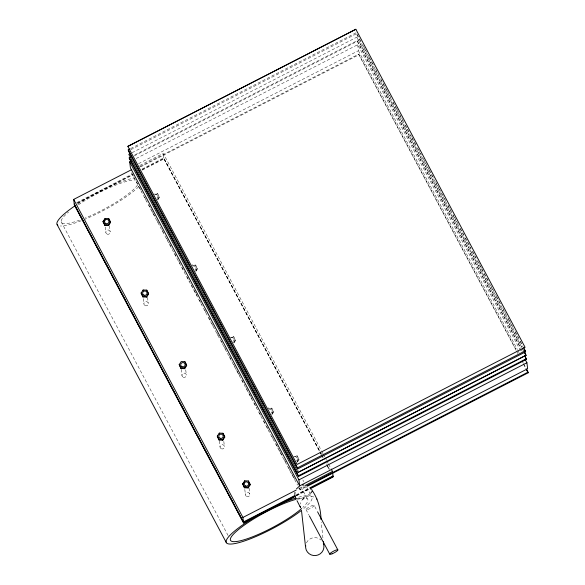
<?xml version="1.0" encoding="UTF-8"?>
<svg xmlns="http://www.w3.org/2000/svg" width="585" height="585" viewBox="0 0 585 585"><rect width="100%" height="100%" fill="white"/><g stroke="black" fill="none" stroke-linecap="round" stroke-linejoin="round"><path stroke-width="0.44" stroke-dasharray="2.92 2.19" d="M300.215 504.043L300.763 502.669M157.299 199.697L159.274 196.655L157.584 193.474L154.652 193.364M157.884 199.69L159.369 197.408L159.274 196.655M195.375 271.25L197.35 268.215L195.661 265.034L191.99 264.895M195.96 271.243L197.445 268.968L197.35 268.215M233.452 342.81L235.426 339.775L233.737 336.594L230.804 336.477M234.037 342.803L235.514 340.529L235.426 339.775M271.528 414.37L273.502 411.335L271.813 408.154L268.142 408.008M272.113 414.363L273.59 412.081L273.502 411.335M296.909 462.077L298.884 459.042L297.195 455.861L294.262 455.744M297.494 462.07L298.979 459.788L298.884 459.042M303.747 498.266L301.399 500.914L305.158 497.374L308.478 496.351M130.704 148.546L356.258 32.68L356.389 33.806L523.041 347.015M130.835 149.672L356.389 33.806M132.064 152.714L356.791 37.191L521.732 347.176M134.901 154.849L357.208 40.643L520.862 348.221M134.17 155.939L357.289 41.323L357.208 40.643M136.195 158.491L357.691 44.709L520.913 351.475M138.535 163.676L358.408 50.719L357.691 44.709M139.859 165.423L163.266 153.402L321.348 450.509M139.749 166.637L358.81 54.105L516.467 350.408M140.641 166.9L358.89 54.778L358.81 54.105M76.657 202.681L132.334 174.081M142.016 169.102L163.8 157.913L319.746 450.991M77.527 202.827L132.4 174.644M142.082 169.665L163.866 158.476L321.099 453.975M77.586 203.28L133.256 174.681M142.133 170.118L163.924 158.93L163.266 153.402M298.599 488.855L303.439 486.369M305.809 487.02L300.127 489.937L300.046 489.265L305.728 486.347M295.908 495.02L308.814 488.387M295.973 495.583L308.887 488.95M296.836 495.619L308.938 489.404M154.009 194.088L157.672 194.227L159.369 197.408M192.085 265.641L195.748 265.787L197.445 268.968M230.161 337.201L233.824 337.348L235.514 340.529M268.23 408.761L271.901 408.908L273.59 412.081M293.619 456.468L297.282 456.607L298.979 459.788M312.119 496.468L313.809 497.023M357.113 34.288L361.398 42.339M363.109 45.564L364.828 48.782M365.252 49.586L366.539 51.999M368.25 55.224L369.106 56.833M369.537 57.637L373.822 65.688M375.533 68.913L378.963 75.355M380.674 78.573L386.67 89.841M387.102 90.653L391.387 98.704M393.098 101.922L394.816 105.146M395.241 105.951L396.528 108.364M396.959 109.168L399.094 113.198M399.526 114.002L403.811 122.053M405.522 125.27L407.24 128.495M407.665 129.3L408.952 131.713M410.663 134.938L411.518 136.546M411.95 137.351L416.235 145.402M417.946 148.619L421.375 155.062M423.087 158.286L429.09 169.555M429.514 170.359L433.799 178.41M435.511 181.635L437.229 184.853M437.653 185.657L438.94 188.077M439.372 188.882L441.514 192.904M441.938 193.708L446.223 201.767M447.934 204.984L449.653 208.202M450.077 209.013L451.364 211.426M453.075 214.644L453.938 216.253M454.362 217.064L458.647 225.115M460.358 228.333L463.788 234.775M465.499 237.993L471.071 248.464M472.782 251.682L476.212 258.124M477.923 261.349L479.641 264.566M480.066 265.371L481.353 267.784M481.784 268.595L483.927 272.617M484.351 273.422L488.636 281.473M490.347 284.698L492.065 287.915M492.49 288.719L493.777 291.14M495.488 294.357L496.351 295.966M496.775 296.77L501.06 304.822M502.771 308.046L506.2 314.489M507.912 317.706L508.774 319.315M509.199 320.119L513.484 328.178M515.195 331.395L518.624 337.837M520.336 341.055L522.054 344.28M522.164 347.98L523.451 350.4M521.74 347.256L356.791 37.191M522.171 348.06L523.458 350.473M357.289 41.323L520.511 348.09M520.942 348.894L522.229 351.314M358.408 50.719L517.352 349.435M517.776 350.239L519.063 352.66M522.039 360.872L523.319 363.285M523.75 364.089L525.893 368.119M358.89 54.778L516.116 350.276M516.548 351.08L517.835 353.494M523.399 363.965L525.973 368.791M321.779 451.313L323.059 453.726M323.49 454.538L324.777 456.951M325.202 457.755L326.488 460.168M326.92 460.973L328.2 463.393M328.631 464.197L330.774 468.219M320.17 451.796L321.457 454.216M321.889 455.02L323.169 457.433M326.598 463.876L329.596 469.514M327.095 465.243L329.238 469.272M163.924 158.93L319.439 451.203M319.863 452.008L321.15 454.421M321.575 455.225L322.861 457.645M327.578 466.501L329.289 469.718M302.869 480.014L303.725 481.63M306.723 487.261L311.863 496.928M314.152 505.367A4.592 0.885 -28 0 1 308.427 509.279A4.592 0.885 -28 0 1 307.725 507.912A4.592 0.885 -28 0 1 314.152 505.367L317.136 510.997M301.056 487.02L307.907 499.904M132.108 173.635L134.682 178.469M136.393 181.694L138.959 186.52M139.391 187.324L141.965 192.158M144.532 196.991L147.106 201.818M148.817 205.042L151.383 209.869M151.815 210.673L153.102 213.094M153.526 213.898L154.813 216.311M156.955 220.34L159.529 225.166M162.096 230L163.807 233.218M166.381 238.051L167.668 240.464M169.379 243.689L171.953 248.523M174.52 253.349L177.094 258.182M178.805 261.4L180.092 263.82M181.803 267.038L184.377 271.871M186.944 276.698L189.518 281.531M191.229 284.749L193.803 289.582M194.227 290.387L195.514 292.8M195.938 293.611L197.225 296.025M199.368 300.046L201.942 304.88M204.509 309.714L206.227 312.931M208.794 317.765L210.081 320.178M211.792 323.403L214.366 328.229M216.933 333.062L219.507 337.896M221.218 341.113L222.505 343.527M224.216 346.751L226.79 351.578M229.357 356.411L231.931 361.245M233.642 364.462L236.216 369.296M236.64 370.1L237.927 372.513M238.358 373.318L239.638 375.738M241.78 379.76L244.355 384.594M246.066 387.811L248.64 392.645M249.064 393.449L250.351 395.862M250.782 396.667L252.493 399.891M254.204 403.109L256.778 407.942M259.345 412.776L261.064 415.993M263.63 420.827L264.917 423.24M266.628 426.458L269.202 431.291M271.769 436.125L274.343 440.951M276.054 444.176L278.628 449.009M279.052 449.814L280.339 452.227M280.771 453.031L282.05 455.444M284.193 459.474L286.767 464.307M288.478 467.525L291.052 472.358M291.476 473.163L292.763 475.576M293.195 476.38L294.906 479.605M299.191 487.656L300.046 489.265M131.332 172.707L297.56 485.111M299.271 488.329L300.127 489.937M306.028 509.608L308.99 515.18M61.118 221.708L228.201 535.728M322.92 537.908L321.26 522.156M297.195 455.861L297.282 456.607M297.414 458.698L297.933 463.086M271.813 408.154L271.901 408.908M272.032 410.992L272.551 415.379M233.737 336.594L233.824 337.348M233.956 339.432L234.475 343.819M249.078 488.183L249.817 494.325M244.801 489.455L245.429 494.72M223.806 441.353L224.428 446.618M219.309 440.871L220.04 447.013M195.661 265.034L195.748 265.787M195.88 267.879L196.399 272.259M185.73 369.793L186.352 375.058M181.233 369.31L181.964 375.453M157.584 193.474L157.672 194.227M157.804 196.319L158.33 200.699M147.544 297.355L148.283 303.498M143.266 298.628L143.888 303.893M109.475 225.795L110.207 231.938M105.19 227.068L105.819 232.333M309.904 493.798A9.177 2.896 -25.8 0 1 300.544 498.471M296.515 495.795A9.177 2.896 -25.8 0 1 310.876 489.411M306.438 542.873A9.177 8.98 -6.8 0 1 321.106 540.087M298.518 470.208A2.201 2.157 -6.8 0 1 298.387 470.486M294.643 456.819A2.201 2.157 -6.8 0 1 296.5 460.644M269.107 409.156A2.201 2.157 -6.8 0 1 271.243 412.842M231.031 337.603A2.201 2.157 -6.8 0 1 232.91 341.464M193.108 265.992A2.201 2.157 -6.8 0 1 194.966 269.817M155.032 194.439A2.201 2.157 -6.8 0 1 157.014 198.161M138.66 186.717A48.489 9.345 -28 0 1 85.169 219.156M81.198 220.757A48.489 9.345 -28 0 1 60.343 225.986M77.578 204.099A48.489 9.345 -28 0 1 134.616 177.964M298.708 497.184A48.489 9.345 -28 0 1 303.271 508.928M137.482 185.094A43.721 8.424 -28 0 1 85.169 218.044M79.575 220.179A43.721 8.424 -28 0 1 68.525 212.114M78.441 204.757A43.721 8.424 -28 0 1 135.574 179.968M301.004 498.252A43.721 8.424 -28 0 1 302.84 507.436M246.614 496.446A2.201 2.157 -6.8 0 0 249.817 494.398A2.201 2.157 -6.8 0 0 246.424 492.716A2.201 2.157 -6.8 0 0 246.614 496.446M221.232 448.739A2.201 2.157 -6.8 0 0 224.435 446.691A2.201 2.157 -6.8 0 0 221.042 445.009A2.201 2.157 -6.8 0 0 221.232 448.739M183.156 377.179A2.201 2.157 -6.8 0 0 186.359 375.131A2.201 2.157 -6.8 0 0 182.966 373.449A2.201 2.157 -6.8 0 0 183.156 377.179M145.08 305.619A2.201 2.157 -6.8 0 0 148.283 303.571A2.201 2.157 -6.8 0 0 144.89 301.889A2.201 2.157 -6.8 0 0 145.08 305.619M107.011 234.058A2.201 2.157 -6.8 0 0 110.207 232.018A2.201 2.157 -6.8 0 0 106.814 230.329A2.201 2.157 -6.8 0 0 107.011 234.058"/><path stroke-width="0.88" d="M294.774 494.522L294.986 492.285M103.092 221.466L105.066 218.432L108.73 218.571L110.419 221.752L110.514 222.505L108.539 225.547L104.869 225.4L103.092 221.466L104.869 225.4M103.179 222.22L105.154 219.185L105.066 218.432M108.539 225.547L108.444 224.794L110.419 221.752M141.16 293.026L143.135 289.992L146.806 290.131L148.495 293.312L148.59 294.065L146.616 297.1L142.945 296.961L141.16 293.026L142.945 296.961M146.616 297.1L146.521 296.354L148.495 293.312M179.237 364.587L181.211 361.552L184.882 361.691L186.571 364.872L186.659 365.625L184.684 368.66L181.021 368.521L179.237 364.587L181.021 368.521M184.684 368.66L184.597 367.906L186.571 364.872M217.313 436.147L219.287 433.112L222.958 433.251L224.647 436.432L224.735 437.185L222.761 440.22L219.097 440.081L217.313 436.147L219.097 440.081M222.761 440.22L222.673 439.467L224.647 436.432M242.695 483.853L244.676 480.811L248.34 480.958L250.029 484.139L250.124 484.885L248.15 487.927L244.479 487.788L242.695 483.853L244.479 487.788M242.79 484.607L244.267 482.325M248.15 487.927L248.055 487.173L250.029 484.139M296.463 488.884L299.125 486.406M127.859 146.367L355.848 29.25L525.074 347.293L297.085 464.453L127.859 146.367L355.855 29.294M523.765 347.497L525.615 351.848L297.626 468.965L128.4 150.923L128.269 149.797L129.892 148.963M130.426 153.475L128.817 154.381L298.036 472.424L526.025 355.307L524.306 352.009M524.716 355.468L526.507 359.365L298.525 476.483L129.3 158.44L129.219 157.767L130.843 156.934M525.198 359.526L526.917 362.744L527.633 368.762L299.644 485.879L130.418 167.837L129.702 161.826L131.325 160.992M295.22 496.453L243.579 522.983L74.353 204.94L73.695 199.412L131.793 169.57M297.626 468.965L297.494 467.839L525.484 350.722M526.017 355.227L298.036 472.424M298.525 476.483L298.445 475.81L526.427 358.685M299.644 485.879L298.928 479.868L526.917 362.744M243.579 522.983L242.921 517.454L296.178 490.098M305.048 485.535L332.485 471.444L331.198 469.024M306.54 485.93L528.036 372.14L526.324 368.923M307.432 486.186L528.116 372.82L528.036 372.14M295.096 495.436L243.455 521.966L74.236 203.924M309.626 487.978L333.026 475.956M295.169 496L243.528 522.529L74.302 204.487M310.496 488.124L333.092 476.519M310.555 488.577L333.143 476.965L332.485 471.444M302.613 485.141L303.944 485.038M104.781 224.647L108.444 224.794M142.857 296.207L146.521 296.354M180.933 367.768L184.597 367.906M219.009 439.328L222.673 439.467M244.391 487.034L248.055 487.173M297.005 500.687L300.639 507.743M312.661 491.159C318.196 499.59 320.77 509.506 321.033 519.553M524.328 349.428L525.615 351.848M524.314 352.082L526.025 355.307M524.372 355.336L526.507 359.365M526.405 369.603L528.116 372.82M128.269 149.797L297.494 467.839M129.219 157.767L298.445 475.81M317.56 511.787L337.867 549.951M129.702 161.826L298.928 479.868M309.414 515.97L329.721 554.134M109.241 220.121L110.514 222.505M147.318 291.681L148.59 294.065M186.659 365.625L184.882 361.691M224.735 437.185L222.958 433.251M250.124 484.885L248.34 480.958M73.695 199.412L242.921 517.454M57.162 224.691L226.388 542.726M316.682 498.661L316.916 499.195M300.061 506.244L300.397 507.027M301.582 511.268L305.428 545.885M323.359 541.366L323.688 543.955M244.676 480.811L244.764 481.565M219.287 433.112L219.382 433.858M146.806 290.131L146.893 290.884M143.135 289.992L143.23 290.745M108.73 218.571L108.817 219.324M311.461 489.557A9.177 2.896 -25.8 0 1 310.672 493.126M300.01 498.603A9.177 2.896 -25.8 0 1 295.717 496.987M323.322 543.319A9.177 8.98 -6.8 0 1 315.805 555.531A9.177 8.98 -6.8 0 1 305.677 545.388M57.82 225.32A48.489 9.345 -28 0 1 75.37 205.569M301.582 510.296A48.489 9.345 -28 0 1 241.539 541.9A48.489 9.345 -28 0 1 235.536 530.273A48.489 9.345 -28 0 1 295.323 498.193M301.641 508.526A43.721 8.424 -28 0 1 246.036 539.165A43.721 8.424 -28 0 1 239.397 528.803A43.721 8.424 -28 0 1 295.798 499.407M332.112 553.805A4.592 0.885 -28 0 0 337.845 549.893A4.592 0.885 -28 0 0 331.417 552.437A4.592 0.885 -28 0 0 332.112 553.805M245.364 485.923A2.201 2.157 -6.8 0 0 248.566 483.875A2.201 2.157 -6.8 0 0 245.166 482.194A2.201 2.157 -6.8 0 0 245.364 485.923M219.982 438.216A2.201 2.157 -6.8 0 0 223.177 436.169A2.201 2.157 -6.8 0 0 219.784 434.487A2.201 2.157 -6.8 0 0 219.982 438.216M181.906 366.656A2.201 2.157 -6.8 0 0 185.109 364.609A2.201 2.157 -6.8 0 0 181.708 362.927A2.201 2.157 -6.8 0 0 181.906 366.656M143.83 295.096A2.201 2.157 -6.8 0 0 147.032 293.048A2.201 2.157 -6.8 0 0 143.632 291.367A2.201 2.157 -6.8 0 0 143.83 295.096M105.753 223.536A2.201 2.157 -6.8 0 0 108.956 221.488A2.201 2.157 -6.8 0 0 105.556 219.806A2.201 2.157 -6.8 0 0 105.753 223.536"/></g></svg>
